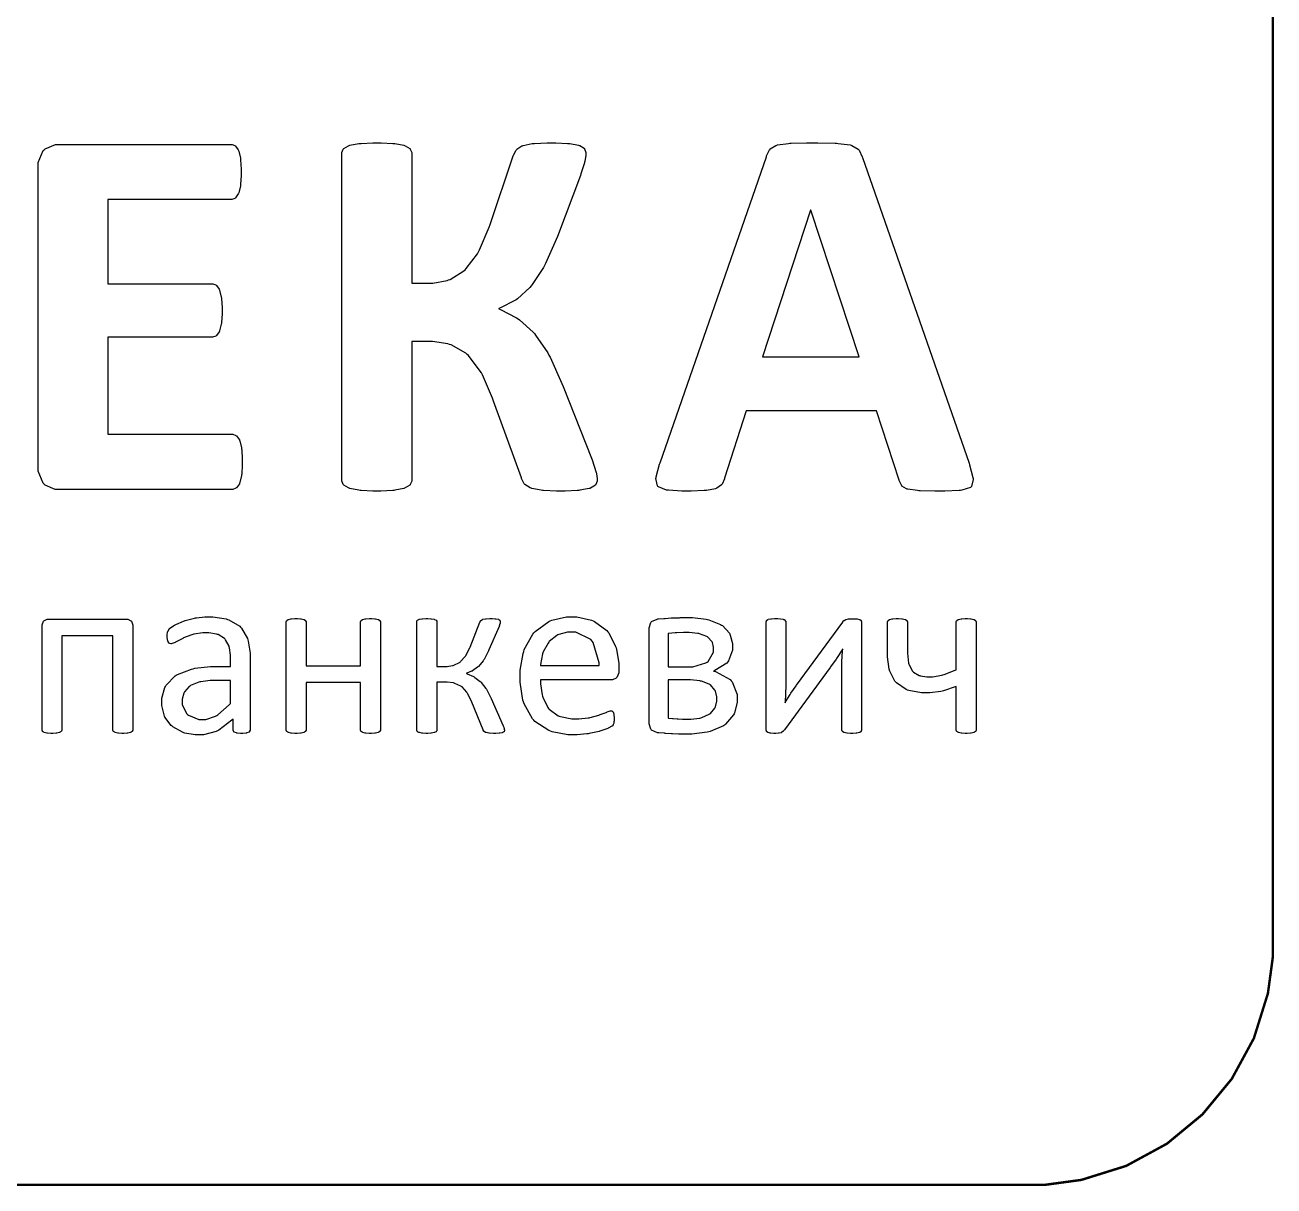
# Model space of a CAD drawing. Extents: x -0.01 to 2.37, y 0 to 2.96.
# Drawn here: x 1.225 to 2.375, y 0.004 to 1.073 of the extents above; entities that cross this region are included whole.
import ezdxf

# ---------------------------------------------------------------- set-up
doc = ezdxf.new("R2010")
doc.units = 0
doc.layers.get('0').update_dxf_attribs({"linetype": 'CONTINUOUS'})

msp = doc.modelspace()

# ---------------------------------------------------------------- linework, layer by layer
at = {"color": 153, "const_width": 0.00225}
msp.add_lwpolyline([(2.37358, 2.7379), (2.37358, 0.226019), (2.37358, 0.214953), (2.36908, 0.181749), (2.35618, 0.140463), (2.33578, 0.103027), (2.30881, 0.070367), (2.27615, 0.043403), (2.23867, 0.023003), (2.19737, 0.010091), (2.16417, 0.005588), (2.1531, 0.005588), (0.209093, 0.005588), (0.197971, 0.005588), (0.164768, 0.010091), (0.123481, 0.023003), (0.086046, 0.043403), (0.053385, 0.070367), (0.026421, 0.103027), (0.006022, 0.140463), (-0.00689, 0.181749), (-0.011339, 0.214953), (-0.011339, 0.226019), (-0.011339, 2.7379)], dxfattribs=at)
at = {"color": 7}
msp.add_lwpolyline([(2.37358, 2.7379), (2.37358, 0.226019), (2.37358, 0.214953), (2.36908, 0.181749), (2.35618, 0.140463), (2.33578, 0.103027), (2.30881, 0.070367), (2.27615, 0.043403), (2.23867, 0.023003), (2.19737, 0.010091), (2.16417, 0.005588), (2.1531, 0.005588), (0.209093, 0.005588), (0.197971, 0.005588), (0.164768, 0.010091), (0.123481, 0.023003), (0.086046, 0.043403), (0.053385, 0.070367), (0.026421, 0.103027), (0.006022, 0.140463), (-0.00689, 0.181749), (-0.011339, 0.214953), (-0.011339, 0.226019), (-0.011339, 2.7379)], dxfattribs=at)
at = {"color": 19}
for points in [[(1.42518, 0.671061), (1.42518, 0.668078), (1.42469, 0.659939), (1.42458, 0.659125), (1.42449, 0.658365), (1.42296, 0.65191), (1.42275, 0.651421), (1.42253, 0.650933), (1.41992, 0.647299), (1.41965, 0.647026), (1.41932, 0.64681), (1.41656, 0.645725), (1.41564, 0.645725), (1.2564, 0.645725), (1.25298, 0.645725), (1.24376, 0.64974), (1.24284, 0.650499), (1.24192, 0.651313), (1.2373, 0.662381), (1.2373, 0.666069), (1.2373, 0.942817), (1.2373, 0.946724), (1.24192, 0.957628), (1.24284, 0.958387), (1.24376, 0.959201), (1.2532, 0.963163), (1.2564, 0.963163), (1.41488, 0.963163), (1.41585, 0.963163), (1.41851, 0.962131), (1.41883, 0.961914), (1.41911, 0.961697), (1.42156, 0.958171), (1.42176, 0.957628), (1.42193, 0.95714), (1.4235, 0.950575), (1.42361, 0.949761), (1.42367, 0.948947), (1.42415, 0.940429), (1.42415, 0.937554), (1.42415, 0.934625), (1.42367, 0.92665), (1.42361, 0.925836), (1.4235, 0.925076), (1.42193, 0.918619), (1.42176, 0.918132), (1.42156, 0.917643), (1.41911, 0.914008), (1.41883, 0.913738), (1.41851, 0.913519), (1.41575, 0.912435), (1.41488, 0.912435), (1.30159, 0.912435), (1.30159, 0.835069), (1.39703, 0.835069), (1.398, 0.835069), (1.40076, 0.833985), (1.4011, 0.833713), (1.40136, 0.833496), (1.40397, 0.830024), (1.40419, 0.829536), (1.40435, 0.829101), (1.40593, 0.822754), (1.40603, 0.82194), (1.40608, 0.821181), (1.40657, 0.813097), (1.40657, 0.810385), (1.40657, 0.807454), (1.40608, 0.799371), (1.40603, 0.798557), (1.40593, 0.797797), (1.40435, 0.791613), (1.40419, 0.791124), (1.40397, 0.790636), (1.40136, 0.787326), (1.4011, 0.78711), (1.40076, 0.786893), (1.39794, 0.785861), (1.39703, 0.785861), (1.30159, 0.785861), (1.30159, 0.696451), (1.41564, 0.696451), (1.41661, 0.696451), (1.41932, 0.695367), (1.41965, 0.695096), (1.41992, 0.694879), (1.42253, 0.691297), (1.42275, 0.690756), (1.42296, 0.690267), (1.42449, 0.683865), (1.42458, 0.683051), (1.42469, 0.682238), (1.42518, 0.673882), (1.42518, 0.671061)], [(1.75196, 0.654243), (1.75196, 0.653157), (1.75065, 0.650065), (1.75043, 0.64974), (1.75017, 0.649468), (1.74576, 0.646864), (1.74517, 0.646647), (1.74451, 0.646485), (1.73594, 0.644911), (1.73492, 0.644803), (1.73383, 0.644694), (1.72233, 0.644206), (1.71853, 0.644206), (1.71425, 0.644206), (1.70247, 0.644694), (1.70144, 0.644803), (1.70036, 0.644911), (1.69162, 0.646593), (1.69097, 0.64681), (1.69026, 0.647081), (1.68539, 0.650119), (1.68506, 0.650499), (1.68474, 0.650879), (1.68229, 0.655707), (1.68212, 0.65625), (1.65657, 0.726997), (1.65565, 0.729601), (1.64626, 0.751193), (1.64529, 0.752929), (1.64426, 0.754665), (1.6334, 0.768881), (1.63222, 0.769965), (1.63103, 0.77105), (1.61751, 0.7787), (1.61604, 0.779135), (1.61453, 0.779622), (1.60037, 0.781847), (1.59565, 0.781847), (1.58117, 0.781847), (1.58117, 0.654514), (1.58117, 0.653375), (1.57986, 0.650282), (1.57964, 0.649957), (1.57937, 0.649685), (1.57514, 0.647081), (1.57454, 0.64681), (1.57389, 0.646593), (1.56575, 0.644911), (1.56472, 0.644803), (1.56369, 0.644694), (1.55279, 0.644206), (1.54915, 0.644206), (1.54525, 0.644206), (1.53461, 0.644694), (1.53358, 0.644803), (1.5325, 0.644911), (1.52431, 0.646593), (1.52371, 0.64681), (1.52311, 0.647081), (1.51872, 0.649685), (1.51844, 0.649957), (1.51818, 0.650282), (1.51687, 0.653483), (1.51687, 0.654514), (1.51687, 0.95459), (1.51687, 0.955729), (1.51818, 0.958876), (1.51844, 0.959147), (1.51872, 0.959472), (1.52311, 0.962022), (1.52371, 0.96224), (1.52431, 0.962457), (1.5325, 0.963976), (1.53358, 0.964085), (1.53461, 0.964193), (1.54551, 0.964681), (1.54915, 0.964681), (1.553, 0.964681), (1.56369, 0.964193), (1.56472, 0.964085), (1.56575, 0.963976), (1.57389, 0.962457), (1.57454, 0.96224), (1.57514, 0.962022), (1.57937, 0.959472), (1.57964, 0.959147), (1.57986, 0.958876), (1.58117, 0.955675), (1.58117, 0.95459), (1.58117, 0.835558), (1.59565, 0.835558), (1.60047, 0.835558), (1.61367, 0.838053), (1.61507, 0.838488), (1.61643, 0.839031), (1.62907, 0.846789), (1.63021, 0.847819), (1.63129, 0.848904), (1.6416, 0.862685), (1.64253, 0.864367), (1.64344, 0.866103), (1.65235, 0.88699), (1.65321, 0.889486), (1.67458, 0.952692), (1.67475, 0.953288), (1.67719, 0.958008), (1.67751, 0.958387), (1.67779, 0.958822), (1.6824, 0.96186), (1.68306, 0.962076), (1.68365, 0.962349), (1.692, 0.963976), (1.69308, 0.964085), (1.69407, 0.964193), (1.70583, 0.964681), (1.70979, 0.964681), (1.71371, 0.964681), (1.72456, 0.964193), (1.72558, 0.964085), (1.72661, 0.963976), (1.73475, 0.962511), (1.73535, 0.962294), (1.73594, 0.962131), (1.7399, 0.95969), (1.74013, 0.959364), (1.74029, 0.959093), (1.74137, 0.955946), (1.74137, 0.954861), (1.74137, 0.952908), (1.74046, 0.947808), (1.74029, 0.946994), (1.74007, 0.946235), (1.73688, 0.936035), (1.73643, 0.934788), (1.71517, 0.878418), (1.71419, 0.875814), (1.70437, 0.853569), (1.7034, 0.851725), (1.70236, 0.849881), (1.69206, 0.834256), (1.69097, 0.832954), (1.68989, 0.831706), (1.67844, 0.821181), (1.67725, 0.820313), (1.67606, 0.819499), (1.66276, 0.812771), (1.66129, 0.812229), (1.66129, 0.812067), (1.66292, 0.811361), (1.67768, 0.803494), (1.67904, 0.802572), (1.68033, 0.801704), (1.69288, 0.790528), (1.69407, 0.789171), (1.69521, 0.787815), (1.70638, 0.771268), (1.70747, 0.76926), (1.7085, 0.767307), (1.71929, 0.743164), (1.72043, 0.740289), (1.74647, 0.674425), (1.74713, 0.672797), (1.75103, 0.661187), (1.75119, 0.660536), (1.75131, 0.659939), (1.75196, 0.655707), (1.75196, 0.654243)], [(2.09407, 0.66976), (2.09457, 0.668294), (2.0976, 0.656629), (2.09776, 0.655761), (2.09787, 0.654949), (2.09631, 0.648438), (2.09586, 0.647949), (2.09538, 0.647569), (2.08735, 0.644911), (2.08621, 0.644803), (2.08507, 0.644694), (2.07178, 0.644206), (2.06739, 0.644206), (2.0625, 0.644206), (2.04899, 0.644476), (2.04785, 0.644532), (2.04665, 0.64464), (2.03776, 0.645887), (2.03717, 0.64605), (2.03651, 0.646268), (2.03228, 0.648817), (2.03207, 0.649143), (2.03179, 0.649468), (2.02974, 0.653754), (2.02962, 0.654243), (2.00879, 0.718044), (1.88906, 0.718044), (1.86908, 0.656033), (1.86888, 0.655436), (1.86675, 0.650608), (1.86649, 0.650228), (1.86621, 0.649849), (1.86193, 0.64681), (1.86139, 0.646539), (1.86079, 0.646322), (1.85243, 0.644803), (1.85135, 0.644694), (1.85021, 0.64464), (1.83822, 0.644206), (1.83425, 0.644206), (1.82981, 0.644206), (1.8176, 0.644857), (1.81657, 0.644965), (1.81549, 0.645128), (1.80817, 0.648058), (1.80778, 0.648492), (1.80735, 0.648981), (1.80587, 0.655707), (1.80604, 0.656521), (1.80615, 0.657389), (1.80925, 0.668837), (1.80974, 0.670247), (1.9075, 0.951932), (1.90771, 0.952636), (1.91054, 0.958225), (1.91092, 0.958604), (1.91118, 0.959093), (1.91639, 0.962349), (1.9171, 0.962565), (1.91781, 0.962836), (1.92779, 0.964247), (1.9291, 0.964301), (1.93033, 0.96441), (1.94444, 0.964681), (1.94917, 0.964681), (1.95492, 0.964681), (1.97076, 0.96441), (1.97222, 0.964301), (1.97364, 0.964247), (1.98475, 0.962836), (1.98557, 0.962565), (1.98633, 0.962349), (1.99208, 0.958985), (1.99246, 0.95855), (1.99278, 0.958117), (1.99571, 0.951986), (1.99599, 0.951172), (2.09407, 0.66976)], [(1.9484, 0.902778), (1.94819, 0.902778), (1.90397, 0.76774), (1.99306, 0.76774), (1.9484, 0.902778)], [(1.32438, 0.424533), (1.32438, 0.424154), (1.324, 0.423122), (1.32395, 0.423014), (1.32384, 0.42296), (1.3227, 0.422092), (1.32254, 0.421983), (1.32237, 0.421929), (1.32004, 0.421386), (1.31977, 0.421332), (1.31944, 0.421332), (1.31635, 0.421115), (1.31538, 0.421115), (1.31424, 0.421115), (1.3112, 0.421332), (1.31093, 0.421332), (1.3106, 0.421386), (1.30827, 0.421929), (1.30811, 0.421983), (1.30789, 0.422092), (1.30669, 0.42296), (1.30664, 0.423014), (1.30653, 0.423122), (1.30615, 0.424208), (1.30615, 0.424533), (1.30615, 0.510851), (1.25917, 0.510851), (1.25917, 0.424533), (1.25917, 0.424154), (1.25879, 0.423122), (1.25873, 0.423014), (1.25863, 0.42296), (1.25738, 0.422092), (1.25722, 0.421983), (1.25705, 0.421929), (1.25467, 0.421386), (1.25439, 0.421332), (1.25407, 0.421332), (1.25103, 0.421115), (1.25005, 0.421115), (1.24892, 0.421115), (1.24588, 0.421332), (1.24561, 0.421332), (1.24528, 0.421386), (1.24295, 0.421929), (1.24278, 0.421983), (1.24257, 0.422092), (1.24137, 0.42296), (1.24132, 0.423014), (1.24127, 0.423122), (1.24094, 0.424208), (1.24094, 0.424533), (1.24094, 0.51964), (1.24094, 0.520887), (1.24219, 0.524306), (1.24246, 0.524576), (1.24268, 0.524849), (1.24555, 0.52615), (1.24653, 0.52615), (1.3189, 0.52615), (1.31988, 0.52615), (1.3227, 0.524849), (1.32297, 0.524576), (1.32319, 0.524306), (1.32438, 0.520833), (1.32438, 0.51964), (1.32438, 0.424533)], [(1.43246, 0.424425), (1.43246, 0.423936), (1.43169, 0.422526), (1.43158, 0.422418), (1.43143, 0.42231), (1.42936, 0.421496), (1.42914, 0.421442), (1.42887, 0.421386), (1.42567, 0.421115), (1.42464, 0.421115), (1.4235, 0.421115), (1.42042, 0.421386), (1.42014, 0.421442), (1.41982, 0.421496), (1.41775, 0.42231), (1.41764, 0.422418), (1.41749, 0.422526), (1.41683, 0.42399), (1.41683, 0.424425), (1.41683, 0.434299), (1.41575, 0.43316), (1.40375, 0.424208), (1.40246, 0.423557), (1.4011, 0.42296), (1.38943, 0.41976), (1.38558, 0.41976), (1.382, 0.41976), (1.37245, 0.421442), (1.37142, 0.421767), (1.37033, 0.422146), (1.36138, 0.427083), (1.36068, 0.427681), (1.35992, 0.428331), (1.35411, 0.436199), (1.35373, 0.437121), (1.3533, 0.438097), (1.35129, 0.44694), (1.35129, 0.449869), (1.35129, 0.453504), (1.35406, 0.463379), (1.35466, 0.464356), (1.3552, 0.465386), (1.36339, 0.473958), (1.36448, 0.47461), (1.36551, 0.475315), (1.37847, 0.48036), (1.38005, 0.480686), (1.38157, 0.481065), (1.396, 0.482747), (1.40082, 0.482747), (1.41444, 0.482747), (1.41444, 0.490451), (1.41444, 0.493001), (1.41342, 0.499892), (1.41325, 0.500597), (1.41303, 0.501357), (1.40978, 0.507379), (1.40935, 0.507867), (1.40886, 0.508356), (1.4031, 0.512044), (1.4024, 0.512261), (1.40164, 0.512532), (1.39432, 0.513781), (1.39187, 0.513781), (1.38883, 0.513781), (1.38075, 0.512424), (1.37988, 0.512153), (1.37896, 0.511882), (1.3712, 0.508951), (1.37055, 0.508572), (1.36985, 0.508247), (1.36426, 0.505317), (1.36382, 0.505046), (1.36334, 0.504775), (1.35986, 0.503418), (1.35986, 0.503418), (1.35943, 0.503418), (1.3584, 0.503797), (1.35829, 0.503851), (1.35818, 0.503961), (1.35721, 0.505046), (1.35715, 0.505154), (1.35704, 0.505317), (1.35645, 0.507161), (1.35645, 0.507379), (1.35639, 0.50765), (1.35623, 0.509765), (1.35623, 0.510417), (1.35623, 0.511501), (1.3565, 0.514486), (1.35661, 0.514757), (1.35666, 0.515028), (1.35818, 0.517524), (1.35845, 0.51774), (1.35867, 0.518013), (1.36296, 0.520779), (1.36355, 0.521104), (1.36415, 0.521431), (1.37109, 0.524414), (1.37191, 0.524685), (1.37267, 0.524957), (1.38124, 0.527181), (1.38222, 0.527344), (1.38314, 0.527561), (1.3909, 0.528375), (1.3935, 0.528375), (1.398, 0.528375), (1.41037, 0.526421), (1.41163, 0.525988), (1.41287, 0.525608), (1.4229, 0.519694), (1.42367, 0.518881), (1.42443, 0.518121), (1.42996, 0.508464), (1.43033, 0.507269), (1.43067, 0.506131), (1.43246, 0.4949), (1.43246, 0.491103), (1.43246, 0.424425)], [(1.55231, 0.424533), (1.55231, 0.424154), (1.55192, 0.423122), (1.55186, 0.423014), (1.55176, 0.42296), (1.55062, 0.422092), (1.55046, 0.421983), (1.55024, 0.421929), (1.5479, 0.421386), (1.54764, 0.421332), (1.54731, 0.421332), (1.54428, 0.421115), (1.54329, 0.421115), (1.54215, 0.421115), (1.53901, 0.421332), (1.53874, 0.421332), (1.53842, 0.421386), (1.53614, 0.421929), (1.53597, 0.421983), (1.53581, 0.422092), (1.53461, 0.42296), (1.53456, 0.423014), (1.53444, 0.423122), (1.53407, 0.424208), (1.53407, 0.424533), (1.53407, 0.467882), (1.48394, 0.467882), (1.48394, 0.424533), (1.48394, 0.424154), (1.48356, 0.423122), (1.48351, 0.423014), (1.4834, 0.42296), (1.48226, 0.422092), (1.4821, 0.421983), (1.48188, 0.421929), (1.47954, 0.421386), (1.47928, 0.421332), (1.47894, 0.421332), (1.47586, 0.421115), (1.47483, 0.421115), (1.47368, 0.421115), (1.47065, 0.421332), (1.47037, 0.421332), (1.47006, 0.421386), (1.46772, 0.421929), (1.46756, 0.421983), (1.46733, 0.422092), (1.46615, 0.42296), (1.4661, 0.423014), (1.46599, 0.423122), (1.46571, 0.424208), (1.46571, 0.424533), (1.46571, 0.523383), (1.46571, 0.523762), (1.46599, 0.524794), (1.4661, 0.524903), (1.46615, 0.525011), (1.46733, 0.525933), (1.46756, 0.525988), (1.46772, 0.526096), (1.47006, 0.526639), (1.47037, 0.526639), (1.47065, 0.526693), (1.47374, 0.526801), (1.47483, 0.526801), (1.47592, 0.526801), (1.47894, 0.526693), (1.47928, 0.526639), (1.47954, 0.526639), (1.48188, 0.526096), (1.4821, 0.525988), (1.48226, 0.525933), (1.4834, 0.525011), (1.48351, 0.524903), (1.48356, 0.524794), (1.48394, 0.523762), (1.48394, 0.523383), (1.48394, 0.483182), (1.53407, 0.483182), (1.53407, 0.523383), (1.53407, 0.523762), (1.53444, 0.524794), (1.53456, 0.524903), (1.53461, 0.525011), (1.53581, 0.525933), (1.53597, 0.525988), (1.53614, 0.526096), (1.53842, 0.526639), (1.53874, 0.526639), (1.53901, 0.526693), (1.54221, 0.526801), (1.54329, 0.526801), (1.54438, 0.526801), (1.54731, 0.526693), (1.54764, 0.526639), (1.5479, 0.526639), (1.55024, 0.526096), (1.55046, 0.525988), (1.55062, 0.525933), (1.55176, 0.525011), (1.55186, 0.524903), (1.55192, 0.524794), (1.55231, 0.523762), (1.55231, 0.523383), (1.55231, 0.424533)], [(1.66644, 0.423719), (1.66644, 0.423449), (1.66618, 0.422743), (1.66612, 0.422635), (1.66601, 0.422581), (1.66482, 0.421821), (1.66465, 0.421767), (1.66444, 0.421713), (1.66217, 0.421332), (1.66189, 0.421278), (1.66157, 0.421278), (1.65853, 0.421115), (1.65756, 0.421115), (1.65631, 0.421115), (1.65289, 0.421332), (1.65256, 0.421332), (1.65224, 0.421386), (1.64958, 0.421875), (1.64942, 0.421929), (1.64919, 0.422037), (1.64774, 0.422851), (1.64768, 0.422906), (1.64757, 0.423014), (1.64692, 0.424208), (1.64692, 0.424317), (1.63639, 0.449924), (1.63607, 0.450737), (1.6326, 0.45779), (1.63222, 0.458387), (1.63183, 0.458985), (1.6275, 0.463867), (1.62701, 0.464193), (1.62651, 0.464572), (1.62093, 0.467176), (1.62033, 0.467339), (1.61968, 0.467503), (1.61376, 0.468317), (1.61182, 0.468317), (1.60417, 0.468317), (1.60417, 0.423828), (1.60417, 0.423557), (1.60368, 0.422851), (1.60362, 0.422743), (1.60351, 0.422689), (1.60211, 0.421929), (1.60194, 0.421875), (1.60172, 0.421821), (1.59933, 0.421386), (1.59907, 0.421332), (1.59874, 0.421332), (1.59597, 0.421115), (1.59506, 0.421115), (1.59403, 0.421115), (1.59119, 0.421332), (1.59093, 0.421332), (1.5906, 0.421386), (1.58822, 0.421821), (1.58806, 0.421875), (1.58783, 0.421929), (1.58653, 0.422689), (1.58649, 0.422743), (1.58638, 0.422851), (1.58599, 0.423611), (1.58599, 0.423828), (1.58599, 0.524306), (1.58599, 0.524576), (1.58638, 0.525228), (1.58649, 0.525282), (1.58653, 0.52539), (1.58783, 0.526096), (1.58806, 0.52615), (1.58822, 0.526204), (1.5906, 0.526639), (1.59093, 0.526639), (1.59119, 0.526693), (1.59407, 0.526801), (1.59506, 0.526801), (1.59603, 0.526801), (1.59874, 0.526693), (1.59907, 0.526639), (1.59933, 0.526639), (1.60172, 0.526204), (1.60194, 0.52615), (1.60211, 0.526096), (1.60351, 0.52539), (1.60362, 0.525282), (1.60368, 0.525228), (1.60417, 0.524522), (1.60417, 0.524251), (1.60417, 0.482747), (1.61182, 0.482747), (1.61372, 0.482747), (1.61882, 0.483507), (1.61942, 0.483669), (1.61996, 0.483832), (1.62517, 0.486436), (1.62565, 0.486763), (1.62608, 0.487142), (1.63032, 0.491808), (1.63069, 0.49235), (1.63108, 0.492947), (1.6345, 0.499783), (1.63482, 0.500597), (1.64399, 0.523383), (1.64399, 0.523546), (1.64464, 0.524849), (1.64475, 0.524957), (1.64481, 0.525065), (1.64615, 0.525988), (1.64638, 0.526042), (1.64654, 0.52615), (1.64899, 0.526639), (1.64931, 0.526639), (1.64958, 0.526693), (1.65294, 0.526801), (1.65408, 0.526801), (1.65517, 0.526801), (1.6581, 0.526693), (1.65842, 0.526639), (1.65869, 0.526639), (1.66092, 0.526204), (1.66108, 0.52615), (1.66118, 0.526096), (1.66228, 0.52539), (1.66233, 0.525282), (1.66238, 0.525228), (1.66265, 0.524576), (1.66265, 0.524306), (1.66265, 0.523817), (1.66243, 0.522407), (1.66238, 0.52219), (1.66233, 0.522026), (1.66163, 0.519911), (1.66157, 0.51964), (1.65213, 0.497885), (1.65175, 0.496962), (1.64779, 0.489258), (1.64735, 0.488607), (1.64692, 0.48801), (1.64258, 0.482801), (1.64214, 0.482368), (1.64171, 0.481987), (1.63721, 0.478787), (1.63678, 0.478515), (1.63629, 0.478299), (1.63194, 0.476563), (1.63157, 0.4764), (1.63157, 0.476183), (1.63217, 0.475965), (1.63807, 0.473361), (1.63861, 0.473036), (1.63917, 0.472711), (1.64415, 0.468912), (1.64464, 0.468425), (1.64507, 0.46799), (1.64942, 0.462511), (1.64985, 0.46186), (1.65022, 0.461262), (1.65403, 0.453993), (1.6544, 0.453179), (1.66525, 0.428114), (1.66531, 0.428006), (1.66585, 0.426812), (1.6659, 0.426704), (1.6659, 0.426594), (1.66618, 0.425564), (1.66624, 0.425456), (1.66624, 0.425401), (1.66639, 0.424533), (1.66644, 0.424425), (1.66644, 0.424371), (1.6665, 0.423882), (1.6665, 0.423719), (1.66644, 0.423719)], [(1.77175, 0.478244), (1.77175, 0.476725), (1.76997, 0.472493), (1.76964, 0.472168), (1.76926, 0.471897), (1.76585, 0.470378), (1.76471, 0.470378), (1.69982, 0.470378), (1.69982, 0.466689), (1.70117, 0.456651), (1.70144, 0.455513), (1.70171, 0.454428), (1.70632, 0.444988), (1.70697, 0.444174), (1.70757, 0.443414), (1.71588, 0.437338), (1.7169, 0.436903), (1.71793, 0.436524), (1.72846, 0.434407), (1.73199, 0.434407), (1.73508, 0.434407), (1.7436, 0.435385), (1.74451, 0.435547), (1.74539, 0.435764), (1.75331, 0.437879), (1.75401, 0.438097), (1.75467, 0.438368), (1.76019, 0.440483), (1.76064, 0.440647), (1.76107, 0.440864), (1.76367, 0.441786), (1.76454, 0.441786), (1.76486, 0.441786), (1.76579, 0.441515), (1.7659, 0.441407), (1.76594, 0.441351), (1.76676, 0.440429), (1.76682, 0.440267), (1.76687, 0.440158), (1.76725, 0.438422), (1.76731, 0.438151), (1.76731, 0.437935), (1.76747, 0.435656), (1.76747, 0.434842), (1.76747, 0.434244), (1.76736, 0.432563), (1.76736, 0.432346), (1.76731, 0.432183), (1.76708, 0.430664), (1.76708, 0.430501), (1.76704, 0.430393), (1.7666, 0.429144), (1.76654, 0.429036), (1.76644, 0.428928), (1.76568, 0.427897), (1.76557, 0.427789), (1.76546, 0.427681), (1.76247, 0.426107), (1.76199, 0.425836), (1.7615, 0.425618), (1.7551, 0.423394), (1.75435, 0.423122), (1.75353, 0.422906), (1.74447, 0.421007), (1.74343, 0.42079), (1.7424, 0.420628), (1.73329, 0.41976), (1.73025, 0.41976), (1.72488, 0.41976), (1.71039, 0.422635), (1.70888, 0.423178), (1.70736, 0.423774), (1.6945, 0.432183), (1.69347, 0.433268), (1.69243, 0.434407), (1.68457, 0.448406), (1.68408, 0.450087), (1.68354, 0.451768), (1.68088, 0.468153), (1.68088, 0.473579), (1.68088, 0.479329), (1.6836, 0.494792), (1.68419, 0.496474), (1.68474, 0.49821), (1.69265, 0.512587), (1.69368, 0.513726), (1.69472, 0.514919), (1.70719, 0.523981), (1.70865, 0.524576), (1.71012, 0.525228), (1.72374, 0.528375), (1.72831, 0.528375), (1.73324, 0.528375), (1.74675, 0.525282), (1.7481, 0.524631), (1.74946, 0.524035), (1.76064, 0.515679), (1.76156, 0.514594), (1.76243, 0.513564), (1.76882, 0.501193), (1.76926, 0.499729), (1.76964, 0.498318), (1.77175, 0.485786), (1.77175, 0.481554), (1.77175, 0.478244)], [(1.88069, 0.452963), (1.88069, 0.44949), (1.87825, 0.440104), (1.87776, 0.439074), (1.87722, 0.438097), (1.8699, 0.429525), (1.86893, 0.428819), (1.86794, 0.428168), (1.8559, 0.42296), (1.85449, 0.422581), (1.85303, 0.422254), (1.83892, 0.420464), (1.83425, 0.420464), (1.83247, 0.420464), (1.8285, 0.420464), (1.82721, 0.420464), (1.82661, 0.420518), (1.82113, 0.420682), (1.82064, 0.420682), (1.8201, 0.420736), (1.81478, 0.421115), (1.81429, 0.421115), (1.81375, 0.421169), (1.8086, 0.421604), (1.80811, 0.421658), (1.80735, 0.421767), (1.80197, 0.424208), (1.80165, 0.424587), (1.80126, 0.425022), (1.79953, 0.429904), (1.79953, 0.431532), (1.79953, 0.516601), (1.79953, 0.518338), (1.80117, 0.523167), (1.80154, 0.523546), (1.80186, 0.523981), (1.80707, 0.526367), (1.80778, 0.526421), (1.80821, 0.526476), (1.81332, 0.526964), (1.81386, 0.526964), (1.8144, 0.527018), (1.81993, 0.527344), (1.82053, 0.527344), (1.82107, 0.527399), (1.82693, 0.527615), (1.82758, 0.527615), (1.82818, 0.527669), (1.83322, 0.527724), (1.8349, 0.527724), (1.83951, 0.527724), (1.85206, 0.526258), (1.85335, 0.525933), (1.85465, 0.525662), (1.86546, 0.521431), (1.86632, 0.520833), (1.86714, 0.52029), (1.87354, 0.513292), (1.87397, 0.512478), (1.87435, 0.511664), (1.87642, 0.503851), (1.87642, 0.501193), (1.87642, 0.497612), (1.87267, 0.487901), (1.87196, 0.486871), (1.87121, 0.485894), (1.86025, 0.478896), (1.85883, 0.478461), (1.86062, 0.478082), (1.87429, 0.470703), (1.87522, 0.469564), (1.87608, 0.468479), (1.88069, 0.456868), (1.88069, 0.452963)], [(1.99517, 0.424425), (1.99517, 0.4241), (1.99479, 0.423122), (1.99474, 0.423014), (1.99463, 0.422906), (1.99343, 0.422037), (1.99328, 0.421929), (1.99311, 0.421875), (1.99083, 0.421386), (1.99056, 0.421332), (1.99024, 0.421332), (1.98714, 0.421115), (1.98617, 0.421115), (1.98503, 0.421115), (1.98204, 0.421332), (1.98178, 0.421332), (1.98144, 0.421386), (1.97911, 0.421875), (1.97894, 0.421929), (1.97874, 0.422037), (1.97749, 0.422906), (1.97743, 0.423014), (1.97732, 0.423122), (1.97694, 0.4241), (1.97694, 0.424425), (1.97694, 0.481282), (1.97694, 0.483507), (1.97711, 0.489367), (1.97715, 0.490072), (1.97715, 0.490831), (1.97771, 0.498101), (1.97775, 0.498807), (1.97732, 0.498101), (1.97271, 0.490886), (1.97222, 0.490126), (1.97168, 0.489475), (1.96664, 0.482476), (1.96615, 0.481771), (1.92426, 0.424425), (1.9241, 0.424317), (1.92296, 0.423014), (1.92285, 0.422851), (1.92275, 0.422743), (1.92144, 0.421929), (1.92133, 0.421821), (1.92117, 0.421767), (1.91917, 0.421332), (1.91894, 0.421278), (1.91868, 0.421278), (1.91624, 0.421115), (1.91542, 0.421115), (1.91439, 0.421115), (1.91168, 0.421332), (1.91146, 0.421332), (1.91118, 0.421386), (1.90907, 0.421875), (1.90896, 0.421929), (1.90881, 0.422037), (1.90767, 0.422906), (1.90761, 0.423014), (1.9075, 0.423122), (1.90722, 0.4241), (1.90722, 0.424425), (1.90722, 0.523492), (1.90722, 0.523872), (1.9075, 0.524849), (1.90761, 0.524957), (1.90767, 0.525065), (1.90886, 0.525988), (1.90907, 0.526042), (1.90924, 0.52615), (1.91157, 0.526639), (1.91189, 0.526639), (1.91217, 0.526693), (1.91515, 0.526801), (1.91618, 0.526801), (1.91797, 0.526801), (1.92312, 0.52615), (1.92344, 0.525988), (1.92378, 0.525879), (1.92546, 0.524089), (1.92546, 0.523492), (1.92546, 0.466254), (1.92546, 0.464139), (1.92524, 0.458496), (1.92524, 0.45779), (1.92518, 0.457086), (1.92475, 0.450032), (1.92469, 0.449328), (1.92507, 0.450032), (1.92936, 0.456868), (1.92979, 0.457519), (1.93018, 0.458225), (1.93485, 0.464789), (1.93533, 0.465386), (1.97775, 0.523492), (1.97781, 0.523654), (1.97894, 0.524903), (1.97911, 0.525011), (1.97922, 0.525119), (1.98062, 0.525933), (1.98085, 0.525988), (1.98101, 0.526096), (1.98307, 0.526531), (1.98335, 0.526531), (1.98356, 0.526585), (1.98617, 0.526693), (1.98703, 0.526693), (1.98801, 0.526693), (1.99067, 0.526585), (1.99094, 0.526531), (1.99121, 0.526531), (1.99333, 0.526042), (1.99349, 0.525933), (1.9936, 0.525879), (1.99468, 0.524957), (1.99479, 0.524794), (1.99485, 0.524685), (1.99517, 0.523654), (1.99517, 0.523275), (1.99517, 0.424425)], [(2.10053, 0.424533), (2.10053, 0.424154), (2.10015, 0.423122), (2.1001, 0.423014), (2.09999, 0.42296), (2.09879, 0.422092), (2.09864, 0.421983), (2.09847, 0.421929), (2.09614, 0.421386), (2.09586, 0.421332), (2.09554, 0.421332), (2.09244, 0.421115), (2.09147, 0.421115), (2.09033, 0.421115), (2.08729, 0.421332), (2.08703, 0.421332), (2.08669, 0.421386), (2.08431, 0.421929), (2.08415, 0.421983), (2.08393, 0.422092), (2.08274, 0.42296), (2.08268, 0.423014), (2.08257, 0.423122), (2.08231, 0.424208), (2.08231, 0.424533), (2.08231, 0.464356), (2.08128, 0.463921), (2.07042, 0.46034), (2.06928, 0.460069), (2.06814, 0.459799), (2.05789, 0.458442), (2.05447, 0.458442), (2.05018, 0.458442), (2.03857, 0.460613), (2.03743, 0.461046), (2.03629, 0.461535), (2.02724, 0.467557), (2.02658, 0.468317), (2.02588, 0.469075), (2.02111, 0.478244), (2.02083, 0.479275), (2.02051, 0.48036), (2.0191, 0.49159), (2.0191, 0.495335), (2.0191, 0.523383), (2.0191, 0.523762), (2.01942, 0.524794), (2.01947, 0.524903), (2.01953, 0.525011), (2.02078, 0.525933), (2.021, 0.525988), (2.02115, 0.526096), (2.02344, 0.526639), (2.02376, 0.526639), (2.02403, 0.526693), (2.02707, 0.526801), (2.0281, 0.526801), (2.02919, 0.526801), (2.03228, 0.526693), (2.03261, 0.526639), (2.03288, 0.526639), (2.03521, 0.526096), (2.03537, 0.525988), (2.03554, 0.525933), (2.03674, 0.525011), (2.03683, 0.524903), (2.03689, 0.524794), (2.03733, 0.523762), (2.03733, 0.523383), (2.03733, 0.498156), (2.03733, 0.494846), (2.03842, 0.485678), (2.03863, 0.484918), (2.03885, 0.484213), (2.0421, 0.478353), (2.04254, 0.477919), (2.04292, 0.477539), (2.04807, 0.474501), (2.04872, 0.474338), (2.04932, 0.474175), (2.05528, 0.473307), (2.05729, 0.473307), (2.06044, 0.473307), (2.06896, 0.474664), (2.06999, 0.474935), (2.07101, 0.475206), (2.08128, 0.479167), (2.08231, 0.479656), (2.08231, 0.523383), (2.08231, 0.523762), (2.08257, 0.524794), (2.08268, 0.524903), (2.08274, 0.525011), (2.08393, 0.525933), (2.08415, 0.525988), (2.08431, 0.526096), (2.08669, 0.526639), (2.08703, 0.526639), (2.08729, 0.526693), (2.09039, 0.526801), (2.09147, 0.526801), (2.09256, 0.526801), (2.09554, 0.526693), (2.09586, 0.526639), (2.09614, 0.526639), (2.09847, 0.526096), (2.09864, 0.525988), (2.09879, 0.525933), (2.09999, 0.525011), (2.1001, 0.524903), (2.10015, 0.524794), (2.10053, 0.523762), (2.10053, 0.523383), (2.10053, 0.424533)], [(1.75353, 0.483615), (1.75358, 0.486003), (1.74826, 0.504719), (1.74718, 0.506076), (1.74604, 0.507433), (1.73204, 0.514214), (1.72743, 0.514214), (1.72444, 0.514214), (1.71647, 0.512153), (1.71565, 0.511719), (1.71479, 0.511339), (1.70774, 0.505643), (1.70719, 0.504937), (1.7066, 0.504286), (1.70215, 0.496149), (1.70188, 0.495226), (1.70156, 0.494303), (1.69982, 0.484646), (1.69982, 0.483615), (1.75353, 0.483615)], [(1.85889, 0.498807), (1.85889, 0.500435), (1.85781, 0.504829), (1.85758, 0.505262), (1.85732, 0.505751), (1.85374, 0.509711), (1.85325, 0.510037), (1.85271, 0.510363), (1.84614, 0.512858), (1.84538, 0.513021), (1.84457, 0.513183), (1.83643, 0.513997), (1.83376, 0.513997), (1.83137, 0.513997), (1.82503, 0.513781), (1.82433, 0.513726), (1.82357, 0.513726), (1.81754, 0.513183), (1.81706, 0.513129), (1.81706, 0.482531), (1.83556, 0.482531), (1.8399, 0.482531), (1.85189, 0.486003), (1.85292, 0.486708), (1.85389, 0.487414), (1.85889, 0.495985), (1.85889, 0.498807)], [(1.41444, 0.469672), (1.39899, 0.469672), (1.39572, 0.469672), (1.38694, 0.468642), (1.38607, 0.468425), (1.38515, 0.468261), (1.37755, 0.465115), (1.37695, 0.464681), (1.37636, 0.464301), (1.37191, 0.459364), (1.37164, 0.458768), (1.37131, 0.458225), (1.36995, 0.452636), (1.36995, 0.450737), (1.36995, 0.4477), (1.37397, 0.43929), (1.37478, 0.438531), (1.3756, 0.437771), (1.38525, 0.433919), (1.38851, 0.433919), (1.39176, 0.433919), (1.40067, 0.436957), (1.40169, 0.437554), (1.40267, 0.438151), (1.41331, 0.447428), (1.41444, 0.448676), (1.41444, 0.469672)], [(1.86203, 0.452692), (1.86203, 0.454644), (1.86074, 0.459907), (1.86051, 0.460449), (1.86025, 0.461046), (1.85618, 0.465657), (1.85562, 0.465983), (1.85504, 0.466362), (1.84793, 0.469129), (1.84706, 0.469293), (1.84619, 0.46951), (1.83757, 0.470378), (1.83475, 0.470378), (1.81706, 0.470378), (1.81706, 0.435331), (1.81739, 0.435275), (1.82101, 0.43495), (1.8214, 0.434896), (1.82178, 0.434896), (1.82557, 0.434571), (1.82601, 0.434517), (1.82639, 0.434517), (1.83029, 0.434299), (1.83074, 0.434244), (1.83111, 0.434244), (1.83404, 0.434136), (1.83507, 0.434136), (1.83811, 0.434136), (1.84636, 0.435221), (1.84722, 0.435439), (1.84804, 0.435656), (1.85504, 0.438747), (1.85562, 0.439128), (1.85618, 0.439561), (1.86025, 0.44439), (1.86051, 0.444933), (1.86074, 0.445529), (1.86203, 0.4509), (1.86203, 0.452692)]]:
    msp.add_lwpolyline(points, close=True, dxfattribs=at)

doc.saveas('drawing.dxf')
